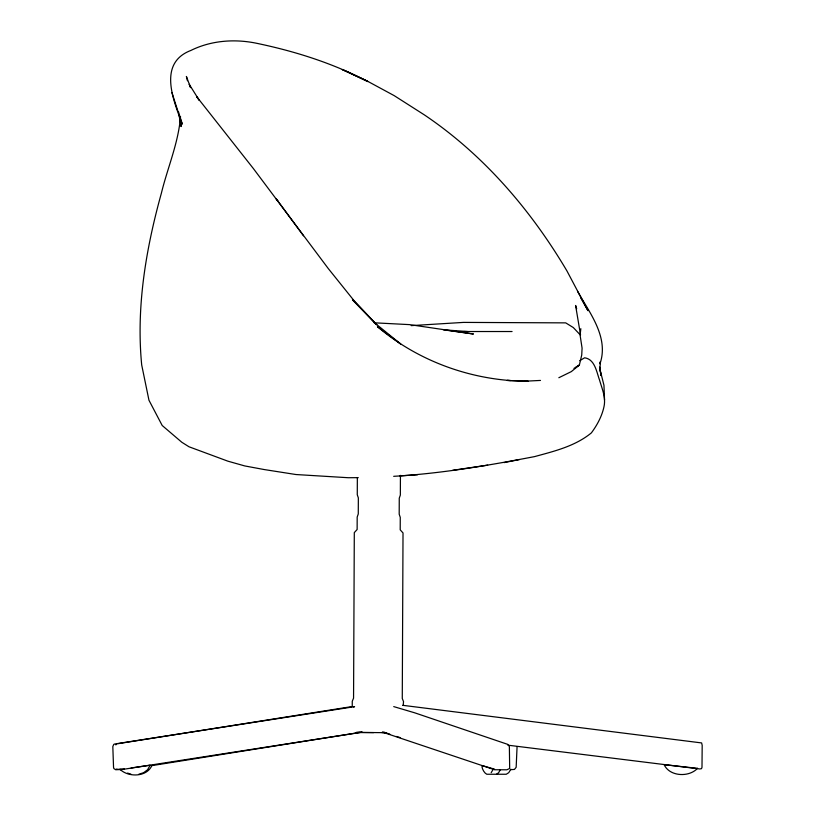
<?xml version="1.0" encoding="UTF-8"?>
<svg xmlns="http://www.w3.org/2000/svg" width="815" height="815" viewBox="0 0 815 815"><rect width="100%" height="100%" fill="white"/><g stroke="black" fill="none" stroke-linecap="round" stroke-linejoin="round"><path stroke-width="1.22" d="M352.243 706.462L352.263 701.267L353.557 698.17L354.301 532.602L357.133 529.516L357.184 517.056L358.274 513.949L358.345 497.894L357.276 494.766L357.347 477.519M400.43 475.359L400.348 495.082L399.258 498.189L399.197 514.245L400.257 517.372L400.206 529.821L403.018 532.959L402.274 698.516L403.537 701.644L403.16 705.505M604.536 399.971L603.966 385.312L600.044 369.715L601.022 375.501L599.708 367.066L599.85 370.041L600.39 361.656L599.983 363.785C609.131 337.39 589.765 313.052 577.519 291.291M517.077 746.571L516.16 767.292L514.469 769.421L510.761 769.676M180.533 116.555C178.444 142.961 167.574 167.707 161.36 193.267C145.905 248.972 136.054 307.061 141.698 364.957L148.962 400.247L162.195 425.501L181.827 442.27L189.019 446.783L227.864 461.168L244.775 465.936L264.101 469.532L295.967 474.534L348.311 477.722L358.264 477.651M580.137 334.771L580.84 328.669M151.936 765.397C146.955 777.327 128.006 777.541 119.815 769.116L124.349 768.963M510.903 769.177L508.723 772.681L506.278 774.25L486.789 774.25C484.039 773.16 481.176 767.17 482.215 765.58L494.552 769.156M500.349 769.747L498.617 772.681L496.498 774.25M491.17 772.681L493.299 769.146M115.822 744.89L116.647 744.014M576.154 367.056L579.363 365.059L581.727 355.024L582.083 348.158L580.015 334.659L573.312 327.559L565.712 322.872L463.46 322.404L411.198 325.623M573.964 368.4L579.363 365.059L571.305 371.62L558.835 377.732M579.75 360.688L584.62 357.795C594.879 359.191 596.57 371.956 599.534 380.035C602.03 388.704 606.044 397.496 603.986 406.716C601.918 416.292 597.171 425.073 591.374 432.887C575.145 446.223 554.383 451.194 534.538 456.614C487.991 465.528 441.047 473.566 393.686 476.317M353.639 707.023L354.586 706.666L114.803 743.983L113.764 744.37L112.816 746.581L113.54 767.302L113.866 768.565L115.699 769.737L122.362 769.472L362.268 732.165L361.259 732.257M138.805 774.25L143.644 772.681L147.586 769.747L150.164 765.183L131.144 767.964M504.006 462.614L519.389 459.579M117.778 743.718L352.019 706.564M361.422 732.176L151.641 765.662M452.712 470.286L487.655 465.161M399.931 475.868L417.474 474.799M525.043 381.196L528.202 381.318L507.266 380.432L525.043 381.196L540.488 380.432M359.843 732.318L356.257 732.461L373.637 732.593M393.727 706.605L414.835 712.86L507.643 744.34L509.365 746.459L509.681 768.474L506.869 769.788L494.573 769.747L382.398 732.115L384.262 732.481M463.806 331.522L512.064 331.522M357.724 732.43L385.903 732.675M381.909 732.593L385.617 732.624M374.177 322.801L409.68 324.635L473.454 334.007L443.268 329.8L467.565 331.522M121.404 769.615L116.209 769.085M402.793 705.321L701.634 742.934L702.184 745.358L701.99 767.373L701.491 768.688L699.688 768.952L508.061 745.195M510.465 380.574C461.861 376.836 414.723 358.193 377.427 326.662L400.695 344.022L376.357 324.258L352.426 299.757L376.744 324.767L353.863 300.44L328.272 268.553L253.394 168.583L196.894 96.924L199.166 100.194L189.233 84.322L190.598 87.633L186.391 76.457L187.44 80.726M384.069 732.196L389.794 734.132M396.661 736.444L400.094 737.606M127.558 773.078L131.032 774.25M277.884 201.03L276.112 198.656L303.496 235.78M580.677 297.72L587.972 310.698L567.026 271.079C530.881 209.903 483.427 154.595 424.187 114.772L394.185 95.63L366.73 80.787L342.32 69.56L367.871 81.582C333.254 63.376 295.713 51.488 257.53 43.47C235.321 38.672 211.421 40.281 190.883 50.449C157.55 63.152 173.432 100.469 182.295 124.135L178.383 111.482L181.073 126.57L180.808 121.557M576.694 308.834L575.594 305.462L580.545 334.975M171.904 92.564L177.762 110.697M697.528 768.341C689.052 777.52 669.645 776.664 664.123 764.664L697.528 768.341"/></g></svg>
